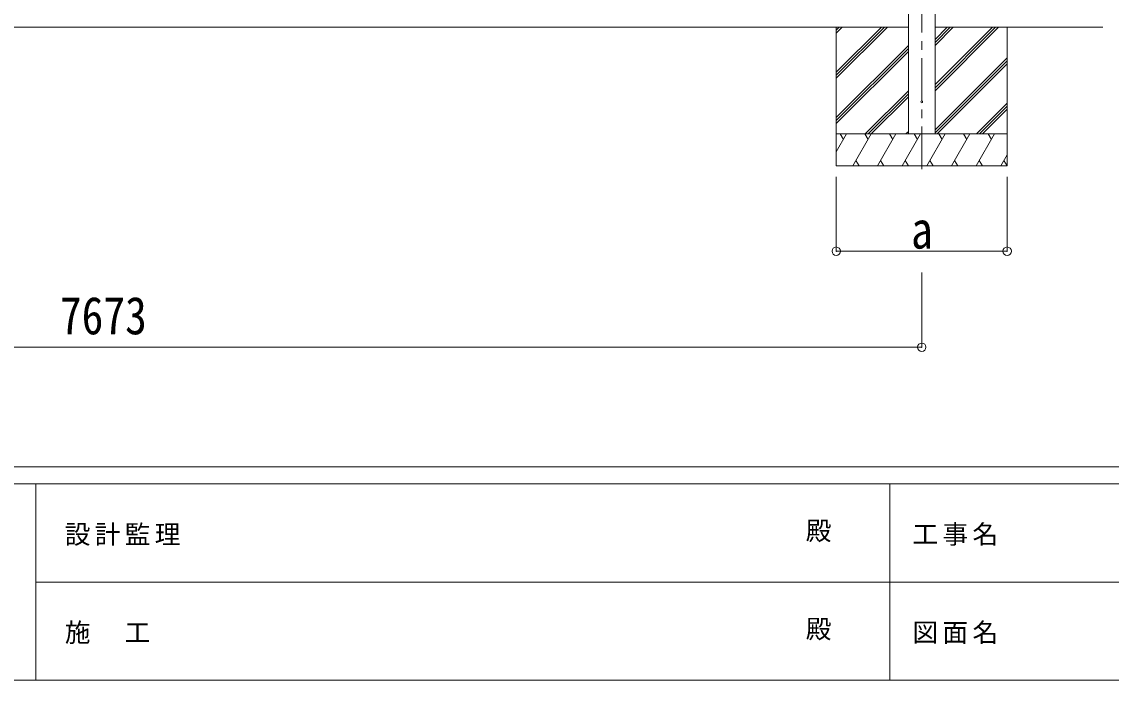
# Model space of a CAD drawing. Units: millimetres at full size, sheet at 1:40; details may follow other scales. Extents: x -11243 to 11243, y -7760 to 7760.
# Drawn here: x -4665 to 438, y -7760 to -4674 of the extents above; entities that cross this region are included whole.
import ezdxf
from ezdxf.enums import TextEntityAlignment as Align

# ---------------------------------------------------------------- set-up
doc = ezdxf.new("R2010")
doc.units = ezdxf.units.MM
doc.header["$LTSCALE"] = 40
doc.header["$PDMODE"] = 32
doc.header["$PDSIZE"] = 40
doc.linetypes.add('CHAIN1', pattern=[8, 5, -1, 1, -1])
for name, color, linetype, lineweight in [('0-0_0', 7, 'Continuous', 9), ('0-1_本体', 5, 'CHAIN1', 9), ('0-3_ELV2', 4, 'Continuous', 9), ('0-6_OTH_LINE', 6, 'Continuous', 9), ('F-0_240', 7, 'Continuous', 9)]:
    doc.layers.add(name, color=color, linetype=linetype, lineweight=lineweight)
doc.styles.add('ＭＳ ゴシック', font='')
doc.styles.get('ＭＳ ゴシック').set_extended_font_data('MS Gothic')

msp = doc.modelspace()

# ---------------------------------------------------------------- linework, layer by layer
at = {"layer": '0-0_0'}
for p, q in [((-512.26, -4699.69), (-8060.26, -4699.69)), ((-849.76, -4699.69), (-849.76, -5349.69)), ((-849.76, -4910.92), (-638.53, -4699.69)), ((-849.76, -4925.06), (-624.39, -4699.69)), ((-849.76, -4939.2), (-610.24, -4699.69)), ((-849.76, -4727.07), (-822.38, -4699.69)), ((-849.76, -4712.93), (-836.52, -4699.69)), ((-387.26, -4997.2), (-89.74, -4699.69)), ((-387.26, -4968.92), (-118.03, -4699.69)), ((-387.26, -4983.06), (-103.89, -4699.69)), ((-387.26, -4785.07), (-301.88, -4699.69)), ((-387.26, -4770.93), (-316.02, -4699.69)), ((-387.26, -4756.79), (-330.16, -4699.69)), ((399.03, -4699.69), (-387.26, -4699.69)), ((-49.76, -4699.69), (-49.76, -5349.69)), ((-849.76, -5123.05), (-512.26, -4785.55)), ((-849.76, -5137.19), (-512.26, -4799.69)), ((-849.76, -5151.33), (-512.26, -4813.83)), ((-387.26, -5181.05), (-49.76, -4843.55)), ((-387.26, -5195.19), (-49.76, -4857.69)), ((-377.61, -5199.69), (-49.76, -4871.83)), ((-714.27, -5199.69), (-512.26, -4997.68)), ((-700.12, -5199.69), (-512.26, -5011.82)), ((-685.98, -5199.69), (-512.26, -5025.97)), ((-193.77, -5199.69), (-49.76, -5055.68)), ((-179.62, -5199.69), (-49.76, -5069.82)), ((-165.48, -5199.69), (-49.76, -5083.96)), ((-49.76, -5199.69), (-849.76, -5199.69)), ((-849.76, -5283.52), (-801.36, -5199.69)), ((-816.36, -5225.67), (-831.36, -5199.69)), ((-772.49, -5349.69), (-685.89, -5199.69)), ((-700.89, -5225.67), (-715.89, -5199.69)), ((-657.02, -5349.69), (-570.42, -5199.69)), ((-585.42, -5225.67), (-600.42, -5199.69)), ((-541.55, -5349.69), (-454.95, -5199.69)), ((-523.85, -5199.69), (-512.26, -5188.1)), ((-469.95, -5225.67), (-484.95, -5199.69)), ((-426.08, -5349.69), (-339.48, -5199.69)), ((-354.48, -5225.67), (-369.48, -5199.69)), ((-310.61, -5349.69), (-224.01, -5199.69)), ((-254.01, -5199.69), (-239.01, -5225.67)), ((-195.14, -5349.69), (-108.54, -5199.69)), ((-123.54, -5225.67), (-138.54, -5199.69)), ((-79.67, -5349.69), (-49.76, -5297.88)), ((-849.76, -5349.69), (-49.76, -5349.69)), ((-757.49, -5323.71), (-742.49, -5349.69)), ((-642.02, -5323.71), (-627.02, -5349.69)), ((-526.55, -5323.71), (-511.55, -5349.69)), ((-411.08, -5323.71), (-396.08, -5349.69)), ((-295.61, -5323.71), (-280.61, -5349.69)), ((-180.14, -5323.71), (-165.14, -5349.69)), ((-64.67, -5323.71), (-49.76, -5349.54))]:
    msp.add_line(p, q, dxfattribs=at)
at = {"layer": '0-1_本体'}
msp.add_line((-449.76, -5365.21), (-449.76, -1930.65), dxfattribs=at)
at = {"layer": '0-3_ELV2'}
for p, q in [((-512.26, -5199.69), (-512.26, -1899.69)), ((-387.26, -1899.69), (-387.26, -5199.69))]:
    msp.add_line(p, q, dxfattribs=at)
msp.add_circle((-449.76, -5049.69), 4.5, dxfattribs=at)
at = {"layer": '0-6_OTH_LINE'}
for p, q in [((-849.76, -5749.69), (-849.76, -5400.69)), ((-49.76, -5749.69), (-49.76, -5400.69)), ((-49.76, -5749.69), (-849.76, -5749.69)), ((-449.76, -6199.69), (-449.76, -5849.69)), ((-8122.76, -6199.69), (-449.76, -6199.69))]:
    msp.add_line(p, q, dxfattribs=at)
for p in [(-849.76, -5749.69), (-49.76, -5749.69), (-449.76, -6199.69)]:
    msp.add_point(p, dxfattribs=at)
at = {"layer": 'F-0_240', "color": 5}
for p, q in [((-11242.74, -6760), (10677.26, -6760)), ((-11242.74, -6840), (7121.58, -6840)), ((-4598.42, -6840), (-4598.42, -7760)), ((-598.42, -6840), (-598.42, -7760)), ((-4598.42, -7300), (3601.58, -7300)), ((-11242.74, -7760), (10677.26, -7760))]:
    msp.add_line(p, q, dxfattribs=at)

# ---------------------------------------------------------------- texts
at = {"layer": '0-6_OTH_LINE', "color": 7, "style": 'ＭＳ ゴシック', "width": 0.85}
for s, p in [('a', (-499.76, -5789.69)), ('7673', (-4486.26, -6191.69))]:
    msp.add_text(s, height=176, dxfattribs=at).set_placement(p, align=Align.BOTTOM_LEFT)
at = {"layer": 'F-0_240', "style": 'ＭＳ ゴシック'}
for p in [(-992.7, -7130), (-992.7, -7590)]:
    msp.add_text('殿', height=87.98, dxfattribs=at).set_placement(p, align=Align.BOTTOM_LEFT)
at = {"layer": 'F-0_240', "char_height": 87.98, "attachment_point": 7, "style": 'ＭＳ ゴシック'}
for s, insert in [('\\T1.17;設計監理', (-4463.32, -7130)), ('\\T1.17;工事名', (-492.95, -7130)), ('\\T1.17;施\u3000工', (-4463.32, -7590)), ('\\T1.17;図面名', (-492.95, -7590))]:
    msp.add_mtext(s, dxfattribs=dict(at, insert=insert))

doc.saveas('drawing.dxf')
